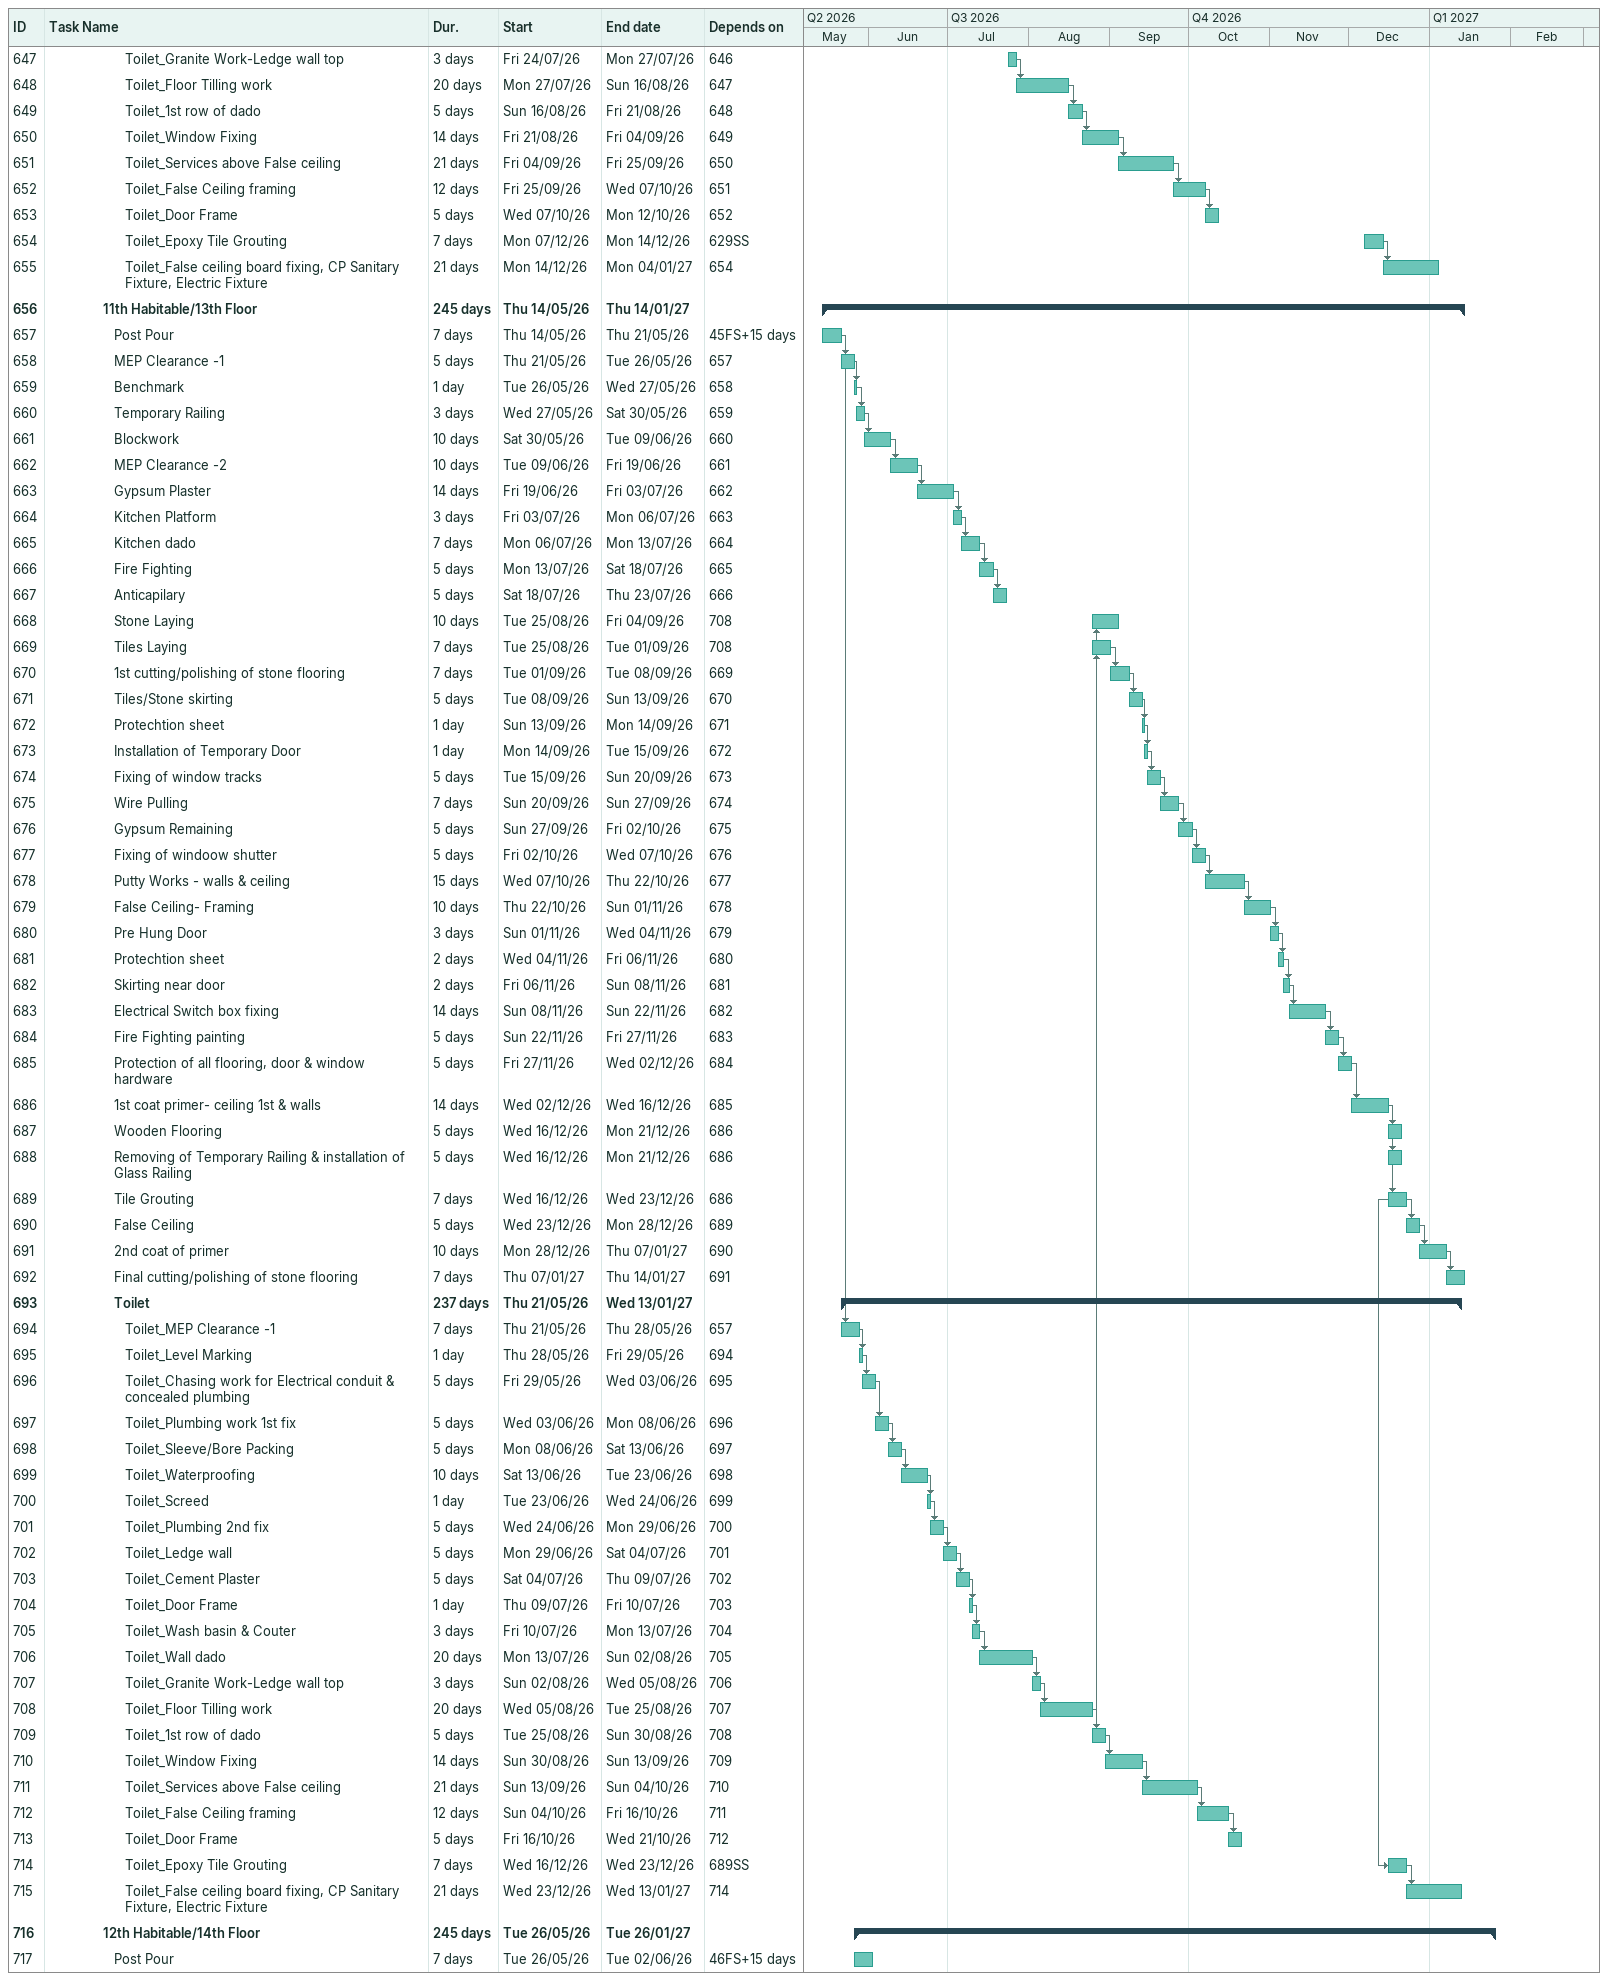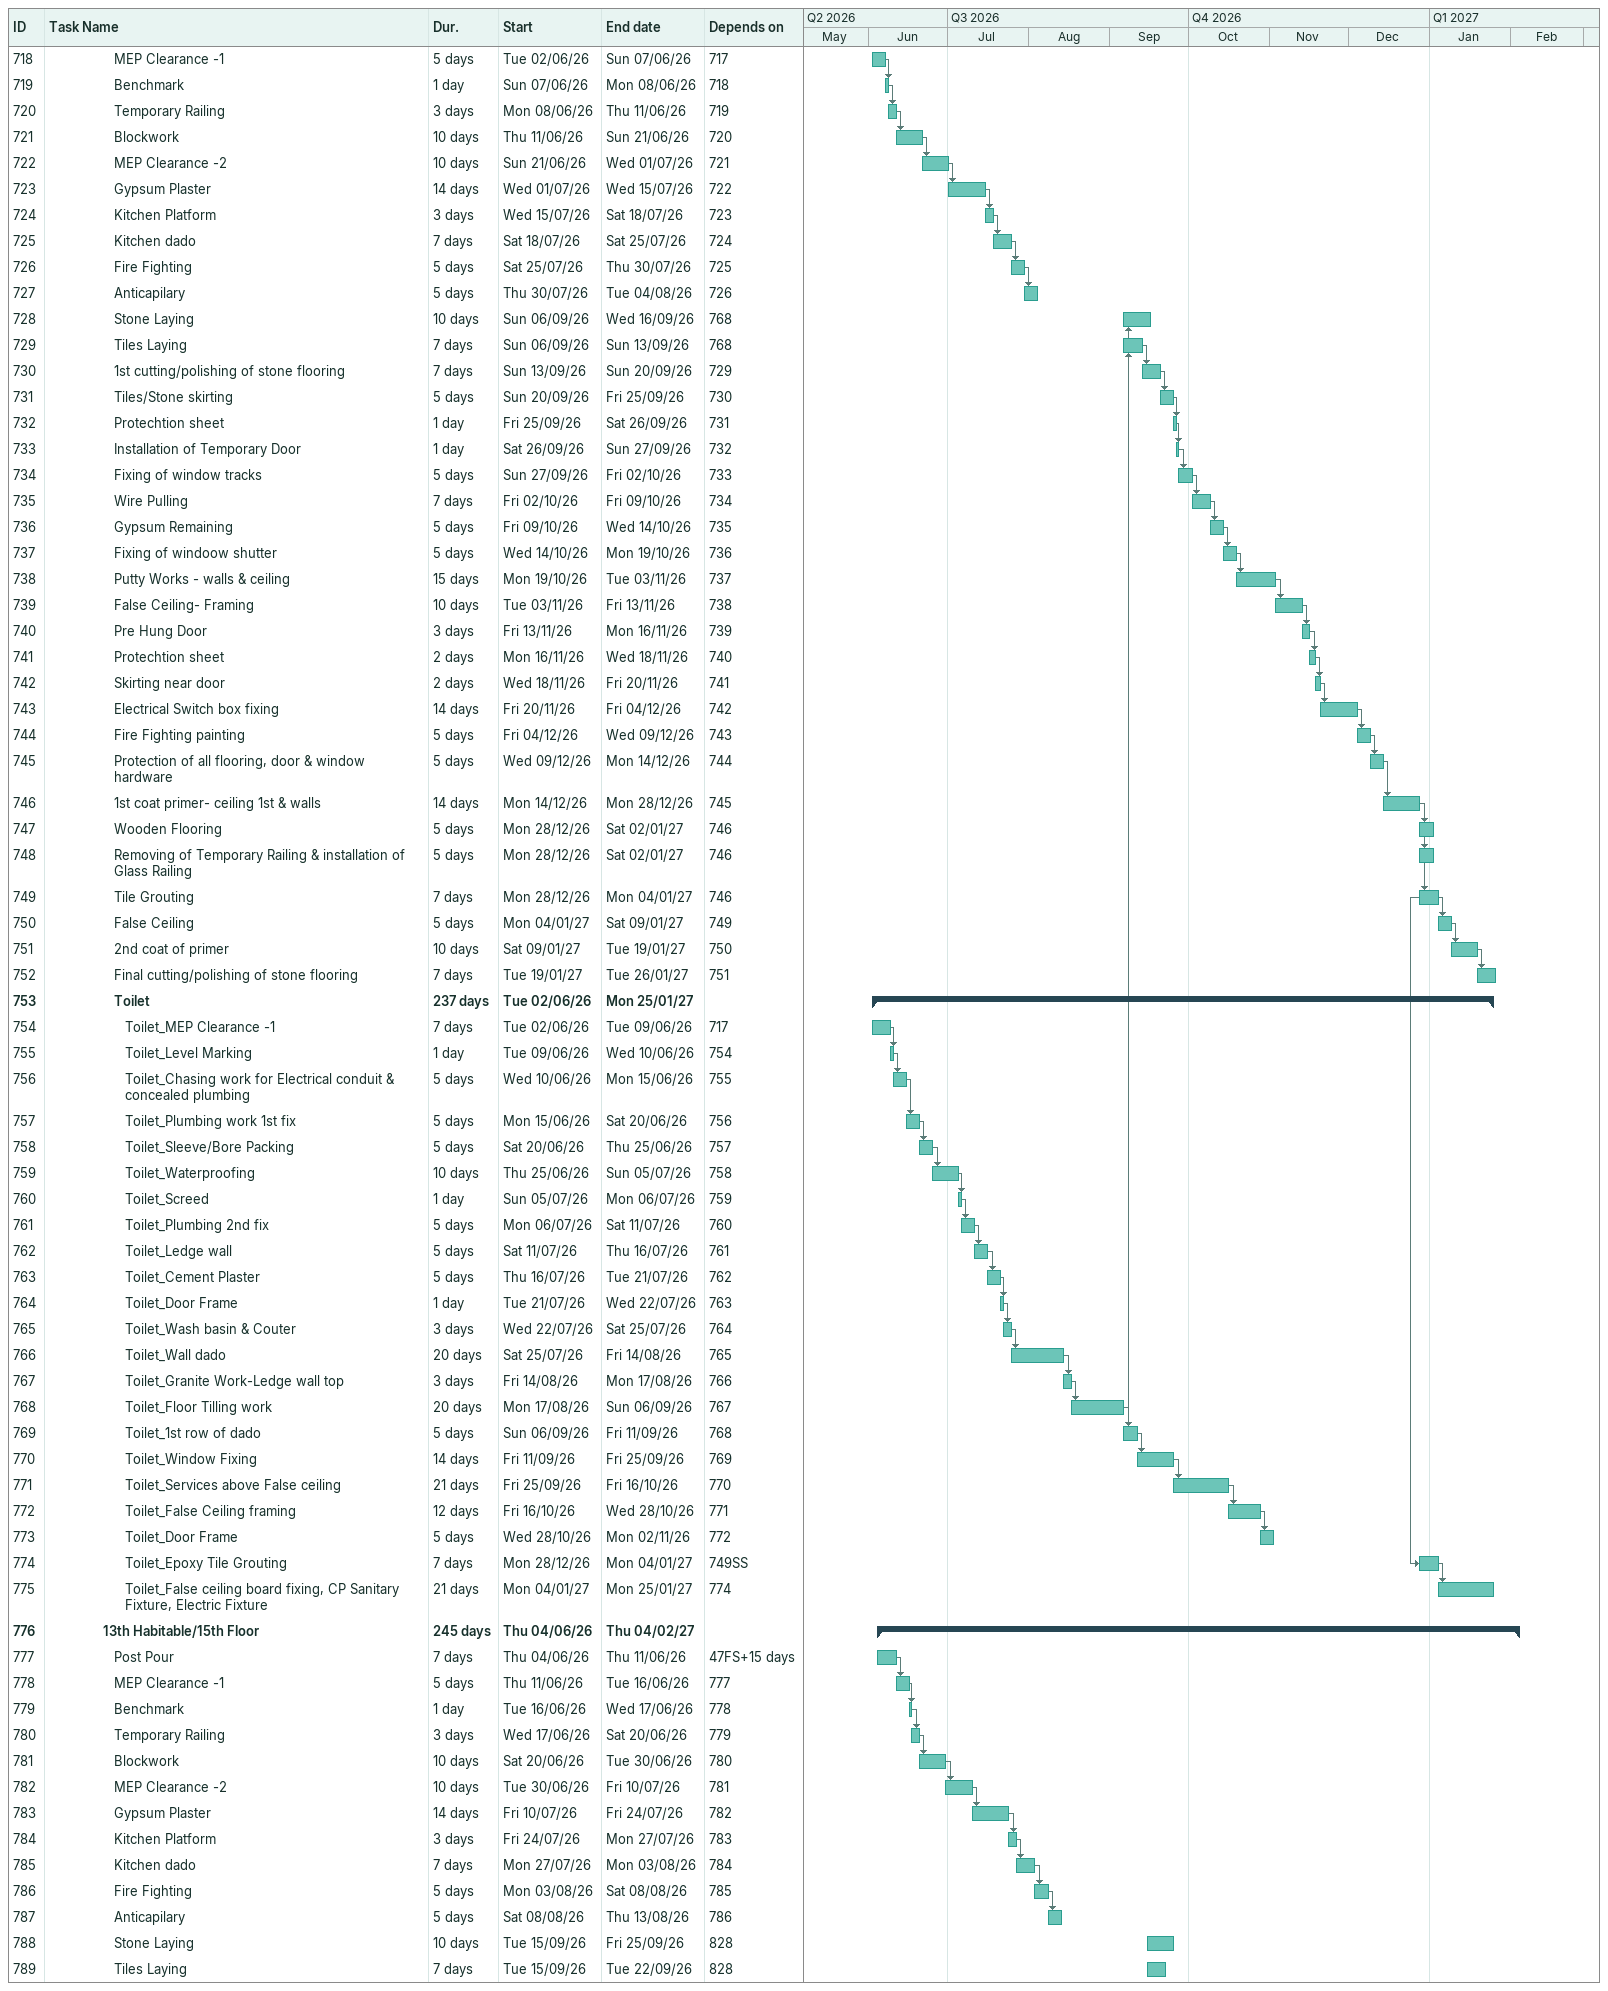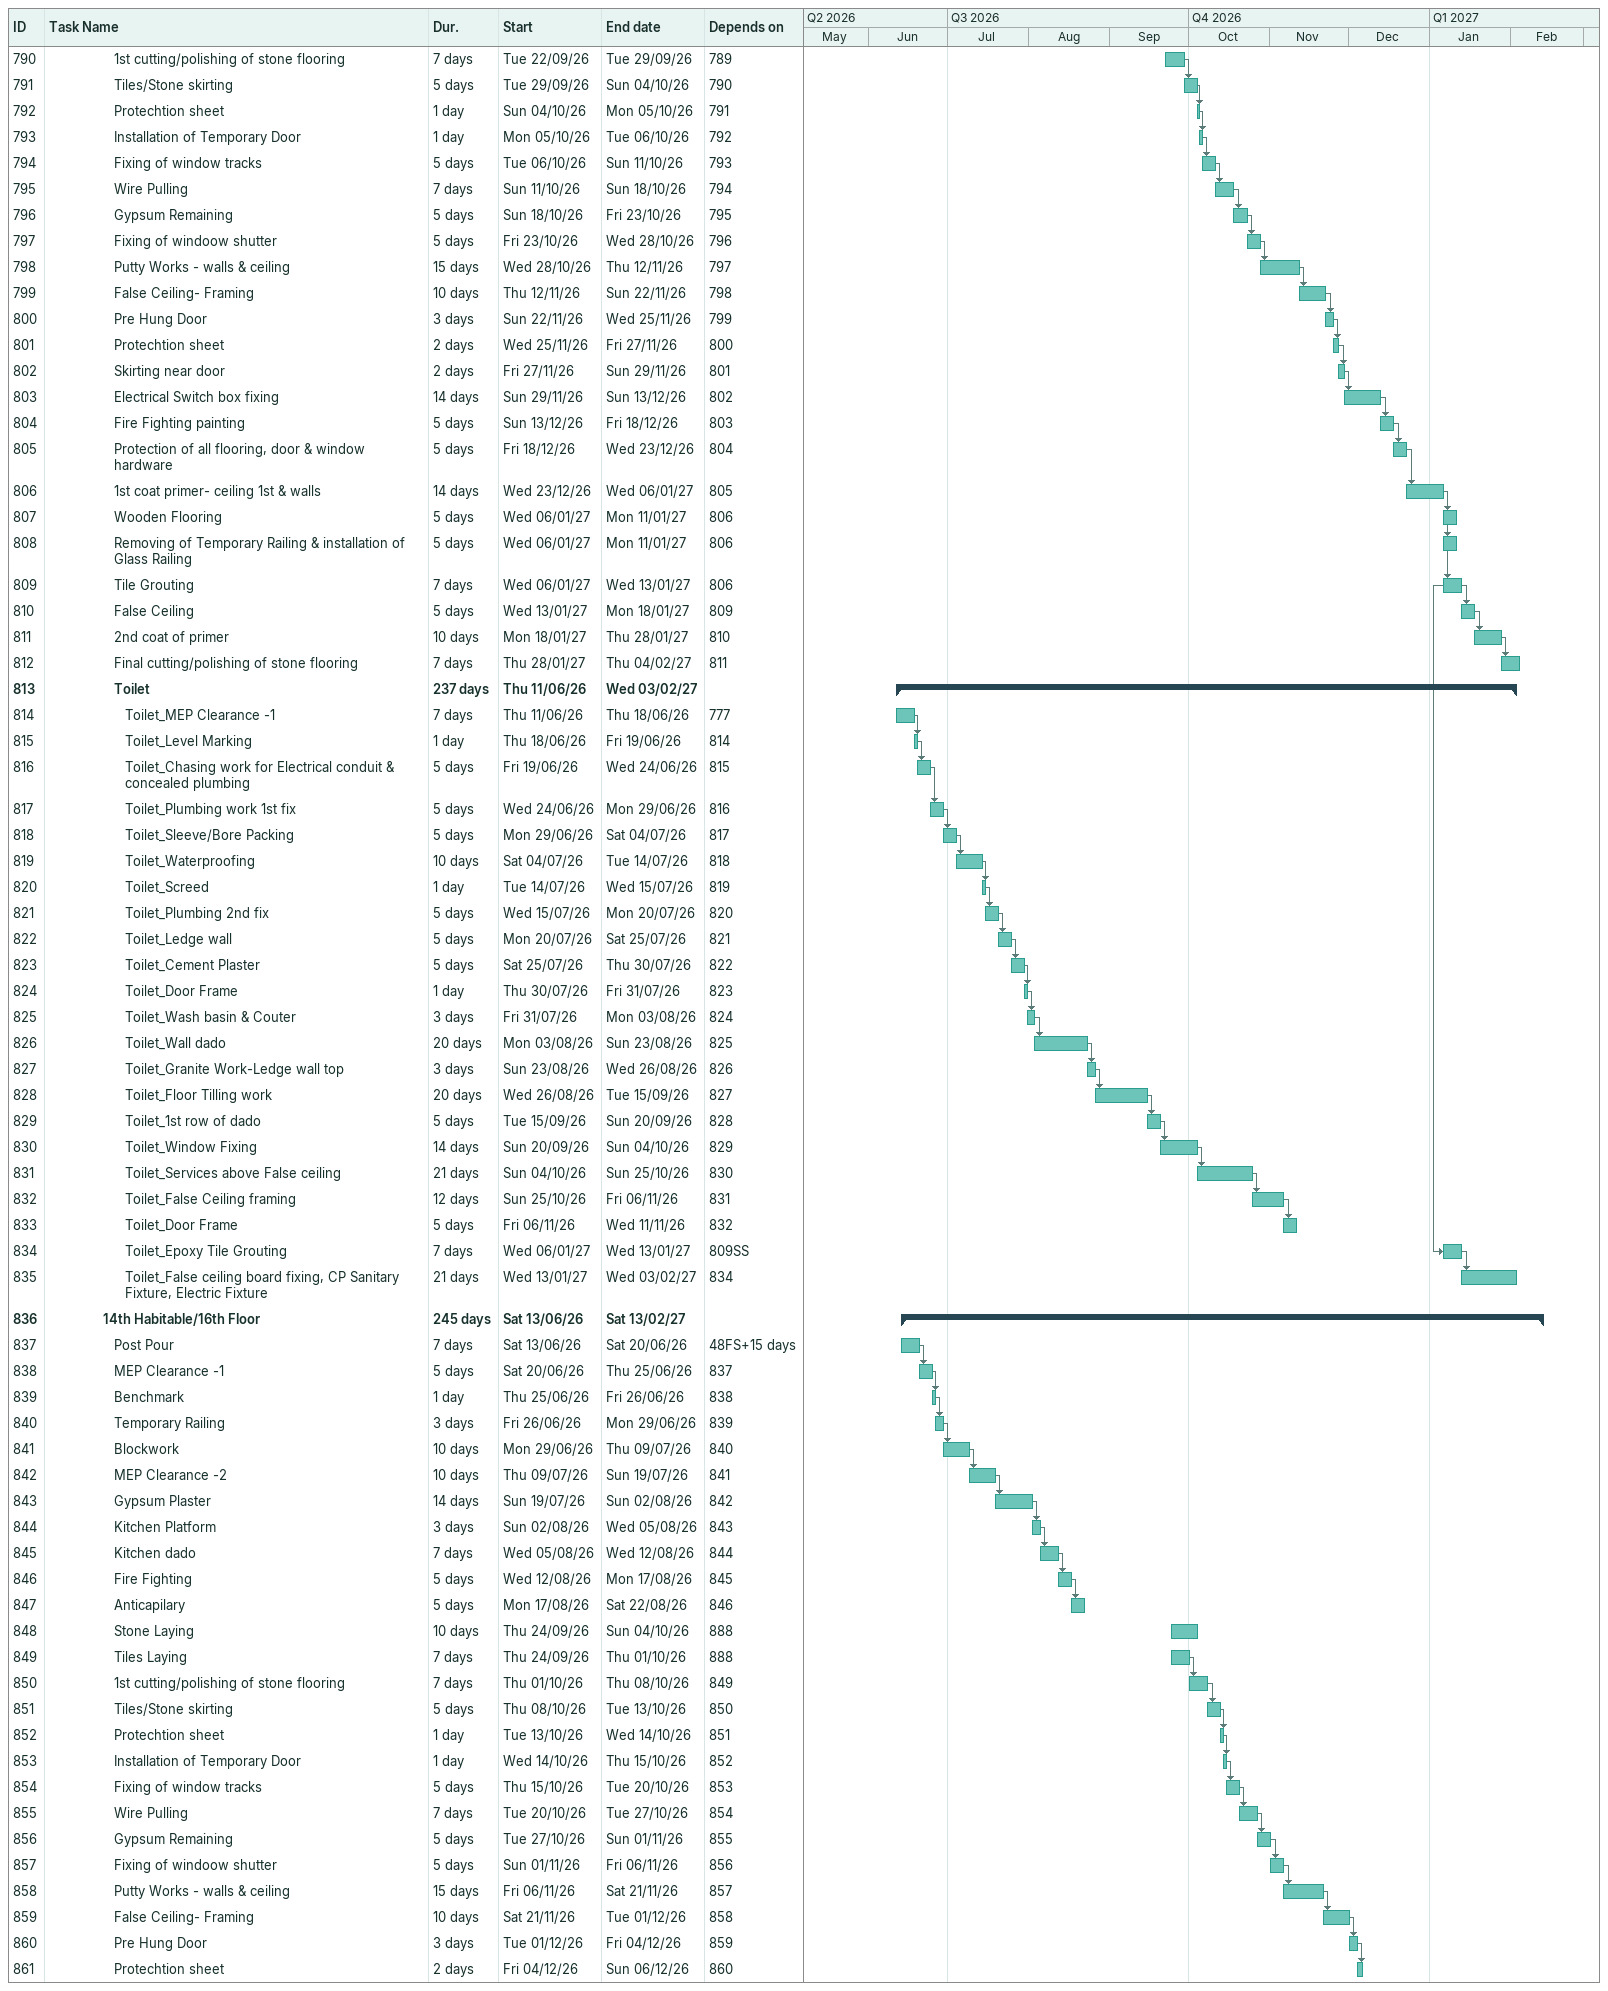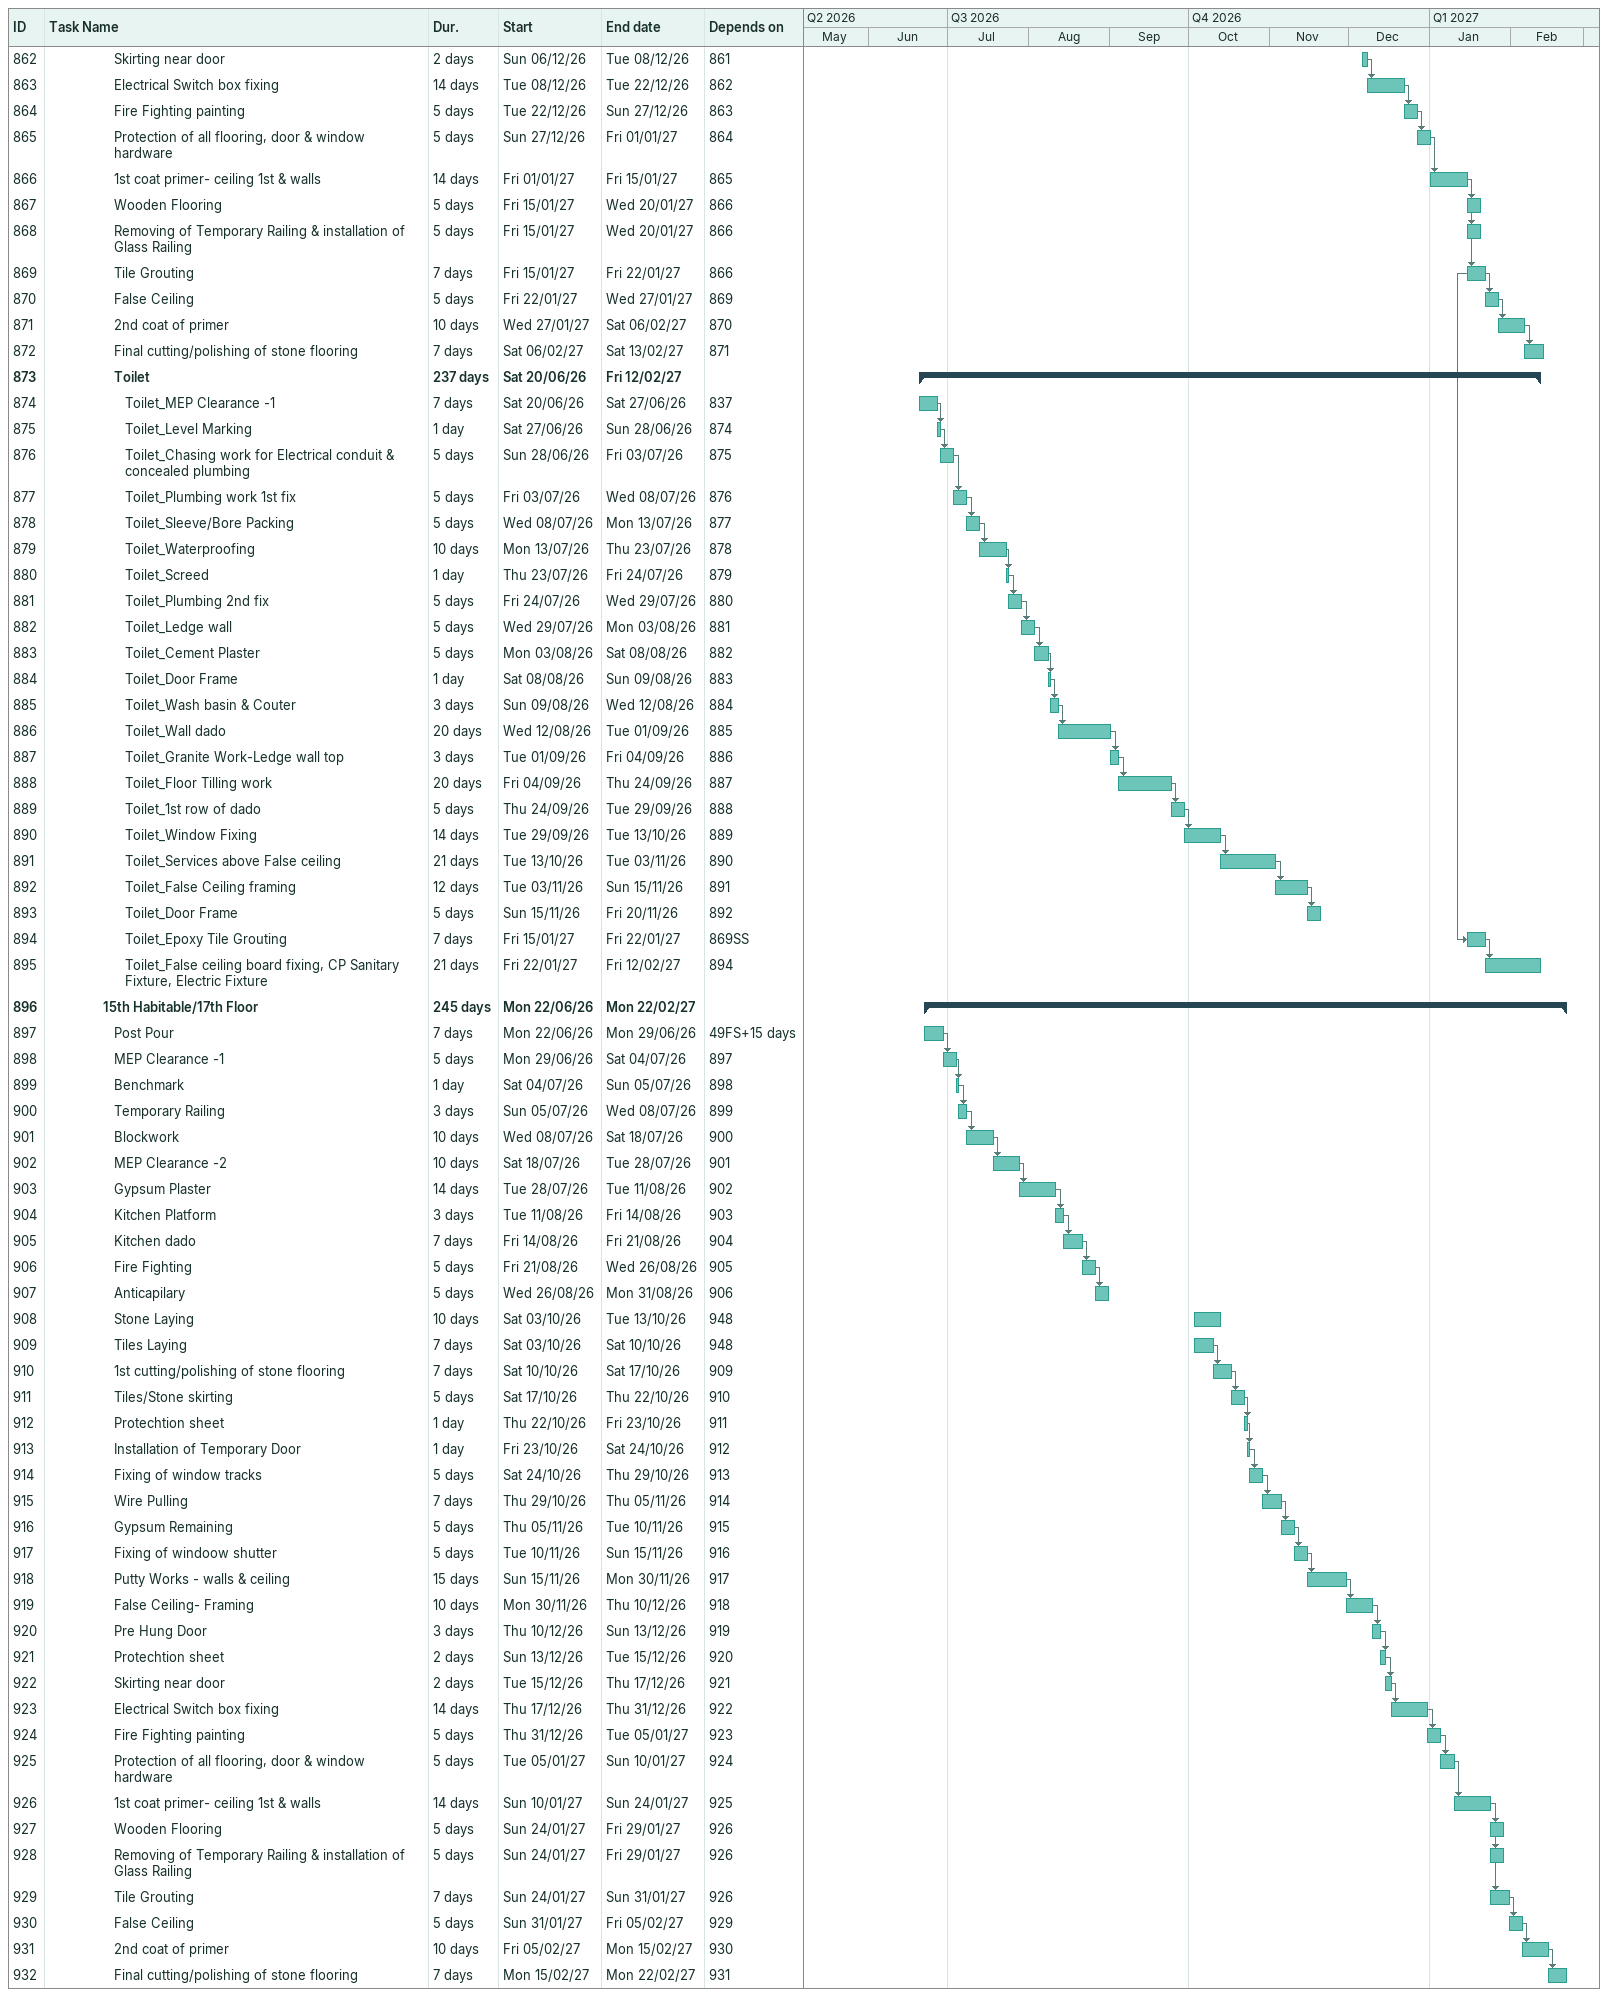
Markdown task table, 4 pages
| ID | Level | Task | Duration | Start | Finish | Predecessors |
|---|---|---|---|---|---|---|
| 647 | 8 | Toilet_Granite Work-Ledge wall top | 3d | 2026-07-24 | 2026-07-27 | 646 |
| 648 | 8 | Toilet_Floor Tilling work | 20d | 2026-07-27 | 2026-08-16 | 647 |
| 649 | 8 | Toilet_1st row of dado | 5d | 2026-08-16 | 2026-08-21 | 648 |
| 650 | 8 | Toilet_Window Fixing | 14d | 2026-08-21 | 2026-09-04 | 649 |
| 651 | 8 | Toilet_Services above False ceiling | 21d | 2026-09-04 | 2026-09-25 | 650 |
| 652 | 8 | Toilet_False Ceiling framing | 12d | 2026-09-25 | 2026-10-07 | 651 |
| 653 | 8 | Toilet_Door Frame | 5d | 2026-10-07 | 2026-10-12 | 652 |
| 654 | 8 | Toilet_Epoxy Tile Grouting | 7d | 2026-12-07 | 2026-12-14 | 629SS |
| 655 | 8 | Toilet_False ceiling board fixing, CP Sanitary Fixture, Electric Fixture | 21d | 2026-12-14 | 2027-01-04 | 654 |
| 656 | 6 | **11th Habitable/13th Floor** | 245d | 2026-05-14 | 2027-01-14 |  |
| 657 | 7 | Post Pour | 7d | 2026-05-14 | 2026-05-21 | 45FS+15d |
| 658 | 7 | MEP Clearance -1 | 5d | 2026-05-21 | 2026-05-26 | 657 |
| 659 | 7 | Benchmark | 1d | 2026-05-26 | 2026-05-27 | 658 |
| 660 | 7 | Temporary Railing | 3d | 2026-05-27 | 2026-05-30 | 659 |
| 661 | 7 | Blockwork | 10d | 2026-05-30 | 2026-06-09 | 660 |
| 662 | 7 | MEP Clearance -2 | 10d | 2026-06-09 | 2026-06-19 | 661 |
| 663 | 7 | Gypsum Plaster | 14d | 2026-06-19 | 2026-07-03 | 662 |
| 664 | 7 | Kitchen Platform | 3d | 2026-07-03 | 2026-07-06 | 663 |
| 665 | 7 | Kitchen dado | 7d | 2026-07-06 | 2026-07-13 | 664 |
| 666 | 7 | Fire Fighting | 5d | 2026-07-13 | 2026-07-18 | 665 |
| 667 | 7 | Anticapilary | 5d | 2026-07-18 | 2026-07-23 | 666 |
| 668 | 7 | Stone Laying | 10d | 2026-08-25 | 2026-09-04 | 708 |
| 669 | 7 | Tiles Laying | 7d | 2026-08-25 | 2026-09-01 | 708 |
| 670 | 7 | 1st cutting/polishing of stone flooring | 7d | 2026-09-01 | 2026-09-08 | 669 |
| 671 | 7 | Tiles/Stone skirting | 5d | 2026-09-08 | 2026-09-13 | 670 |
| 672 | 7 | Protechtion sheet | 1d | 2026-09-13 | 2026-09-14 | 671 |
| 673 | 7 | Installation of Temporary Door | 1d | 2026-09-14 | 2026-09-15 | 672 |
| 674 | 7 | Fixing of window tracks | 5d | 2026-09-15 | 2026-09-20 | 673 |
| 675 | 7 | Wire Pulling | 7d | 2026-09-20 | 2026-09-27 | 674 |
| 676 | 7 | Gypsum Remaining | 5d | 2026-09-27 | 2026-10-02 | 675 |
| 677 | 7 | Fixing of windoow shutter | 5d | 2026-10-02 | 2026-10-07 | 676 |
| 678 | 7 | Putty Works - walls & ceiling | 15d | 2026-10-07 | 2026-10-22 | 677 |
| 679 | 7 | False Ceiling- Framing | 10d | 2026-10-22 | 2026-11-01 | 678 |
| 680 | 7 | Pre Hung Door | 3d | 2026-11-01 | 2026-11-04 | 679 |
| 681 | 7 | Protechtion sheet | 2d | 2026-11-04 | 2026-11-06 | 680 |
| 682 | 7 | Skirting near door | 2d | 2026-11-06 | 2026-11-08 | 681 |
| 683 | 7 | Electrical Switch box fixing | 14d | 2026-11-08 | 2026-11-22 | 682 |
| 684 | 7 | Fire Fighting painting | 5d | 2026-11-22 | 2026-11-27 | 683 |
| 685 | 7 | Protection of all flooring, door & window hardware | 5d | 2026-11-27 | 2026-12-02 | 684 |
| 686 | 7 | 1st coat primer- ceiling 1st & walls | 14d | 2026-12-02 | 2026-12-16 | 685 |
| 687 | 7 | Wooden Flooring | 5d | 2026-12-16 | 2026-12-21 | 686 |
| 688 | 7 | Removing of Temporary Railing & installation of Glass Railing | 5d | 2026-12-16 | 2026-12-21 | 686 |
| 689 | 7 | Tile Grouting | 7d | 2026-12-16 | 2026-12-23 | 686 |
| 690 | 7 | False Ceiling | 5d | 2026-12-23 | 2026-12-28 | 689 |
| 691 | 7 | 2nd coat of primer | 10d | 2026-12-28 | 2027-01-07 | 690 |
| 692 | 7 | Final cutting/polishing of stone flooring | 7d | 2027-01-07 | 2027-01-14 | 691 |
| 693 | 7 | **Toilet** | 237d | 2026-05-21 | 2027-01-13 |  |
| 694 | 8 | Toilet_MEP Clearance -1 | 7d | 2026-05-21 | 2026-05-28 | 657 |
| 695 | 8 | Toilet_Level Marking | 1d | 2026-05-28 | 2026-05-29 | 694 |
| 696 | 8 | Toilet_Chasing work for Electrical conduit & concealed plumbing | 5d | 2026-05-29 | 2026-06-03 | 695 |
| 697 | 8 | Toilet_Plumbing work 1st fix | 5d | 2026-06-03 | 2026-06-08 | 696 |
| 698 | 8 | Toilet_Sleeve/Bore Packing | 5d | 2026-06-08 | 2026-06-13 | 697 |
| 699 | 8 | Toilet_Waterproofing | 10d | 2026-06-13 | 2026-06-23 | 698 |
| 700 | 8 | Toilet_Screed | 1d | 2026-06-23 | 2026-06-24 | 699 |
| 701 | 8 | Toilet_Plumbing 2nd fix | 5d | 2026-06-24 | 2026-06-29 | 700 |
| 702 | 8 | Toilet_Ledge wall | 5d | 2026-06-29 | 2026-07-04 | 701 |
| 703 | 8 | Toilet_Cement Plaster | 5d | 2026-07-04 | 2026-07-09 | 702 |
| 704 | 8 | Toilet_Door Frame | 1d | 2026-07-09 | 2026-07-10 | 703 |
| 705 | 8 | Toilet_Wash basin & Couter | 3d | 2026-07-10 | 2026-07-13 | 704 |
| 706 | 8 | Toilet_Wall dado | 20d | 2026-07-13 | 2026-08-02 | 705 |
| 707 | 8 | Toilet_Granite Work-Ledge wall top | 3d | 2026-08-02 | 2026-08-05 | 706 |
| 708 | 8 | Toilet_Floor Tilling work | 20d | 2026-08-05 | 2026-08-25 | 707 |
| 709 | 8 | Toilet_1st row of dado | 5d | 2026-08-25 | 2026-08-30 | 708 |
| 710 | 8 | Toilet_Window Fixing | 14d | 2026-08-30 | 2026-09-13 | 709 |
| 711 | 8 | Toilet_Services above False ceiling | 21d | 2026-09-13 | 2026-10-04 | 710 |
| 712 | 8 | Toilet_False Ceiling framing | 12d | 2026-10-04 | 2026-10-16 | 711 |
| 713 | 8 | Toilet_Door Frame | 5d | 2026-10-16 | 2026-10-21 | 712 |
| 714 | 8 | Toilet_Epoxy Tile Grouting | 7d | 2026-12-16 | 2026-12-23 | 689SS |
| 715 | 8 | Toilet_False ceiling board fixing, CP Sanitary Fixture, Electric Fixture | 21d | 2026-12-23 | 2027-01-13 | 714 |
| 716 | 6 | **12th Habitable/14th Floor** | 245d | 2026-05-26 | 2027-01-26 |  |
| 717 | 7 | Post Pour | 7d | 2026-05-26 | 2026-06-02 | 46FS+15d |
| 718 | 7 | MEP Clearance -1 | 5d | 2026-06-02 | 2026-06-07 | 717 |
| 719 | 7 | Benchmark | 1d | 2026-06-07 | 2026-06-08 | 718 |
| 720 | 7 | Temporary Railing | 3d | 2026-06-08 | 2026-06-11 | 719 |
| 721 | 7 | Blockwork | 10d | 2026-06-11 | 2026-06-21 | 720 |
| 722 | 7 | MEP Clearance -2 | 10d | 2026-06-21 | 2026-07-01 | 721 |
| 723 | 7 | Gypsum Plaster | 14d | 2026-07-01 | 2026-07-15 | 722 |
| 724 | 7 | Kitchen Platform | 3d | 2026-07-15 | 2026-07-18 | 723 |
| 725 | 7 | Kitchen dado | 7d | 2026-07-18 | 2026-07-25 | 724 |
| 726 | 7 | Fire Fighting | 5d | 2026-07-25 | 2026-07-30 | 725 |
| 727 | 7 | Anticapilary | 5d | 2026-07-30 | 2026-08-04 | 726 |
| 728 | 7 | Stone Laying | 10d | 2026-09-06 | 2026-09-16 | 768 |
| 729 | 7 | Tiles Laying | 7d | 2026-09-06 | 2026-09-13 | 768 |
| 730 | 7 | 1st cutting/polishing of stone flooring | 7d | 2026-09-13 | 2026-09-20 | 729 |
| 731 | 7 | Tiles/Stone skirting | 5d | 2026-09-20 | 2026-09-25 | 730 |
| 732 | 7 | Protechtion sheet | 1d | 2026-09-25 | 2026-09-26 | 731 |
| 733 | 7 | Installation of Temporary Door | 1d | 2026-09-26 | 2026-09-27 | 732 |
| 734 | 7 | Fixing of window tracks | 5d | 2026-09-27 | 2026-10-02 | 733 |
| 735 | 7 | Wire Pulling | 7d | 2026-10-02 | 2026-10-09 | 734 |
| 736 | 7 | Gypsum Remaining | 5d | 2026-10-09 | 2026-10-14 | 735 |
| 737 | 7 | Fixing of windoow shutter | 5d | 2026-10-14 | 2026-10-19 | 736 |
| 738 | 7 | Putty Works - walls & ceiling | 15d | 2026-10-19 | 2026-11-03 | 737 |
| 739 | 7 | False Ceiling- Framing | 10d | 2026-11-03 | 2026-11-13 | 738 |
| 740 | 7 | Pre Hung Door | 3d | 2026-11-13 | 2026-11-16 | 739 |
| 741 | 7 | Protechtion sheet | 2d | 2026-11-16 | 2026-11-18 | 740 |
| 742 | 7 | Skirting near door | 2d | 2026-11-18 | 2026-11-20 | 741 |
| 743 | 7 | Electrical Switch box fixing | 14d | 2026-11-20 | 2026-12-04 | 742 |
| 744 | 7 | Fire Fighting painting | 5d | 2026-12-04 | 2026-12-09 | 743 |
| 745 | 7 | Protection of all flooring, door & window hardware | 5d | 2026-12-09 | 2026-12-14 | 744 |
| 746 | 7 | 1st coat primer- ceiling 1st & walls | 14d | 2026-12-14 | 2026-12-28 | 745 |
| 747 | 7 | Wooden Flooring | 5d | 2026-12-28 | 2027-01-02 | 746 |
| 748 | 7 | Removing of Temporary Railing & installation of Glass Railing | 5d | 2026-12-28 | 2027-01-02 | 746 |
| 749 | 7 | Tile Grouting | 7d | 2026-12-28 | 2027-01-04 | 746 |
| 750 | 7 | False Ceiling | 5d | 2027-01-04 | 2027-01-09 | 749 |
| 751 | 7 | 2nd coat of primer | 10d | 2027-01-09 | 2027-01-19 | 750 |
| 752 | 7 | Final cutting/polishing of stone flooring | 7d | 2027-01-19 | 2027-01-26 | 751 |
| 753 | 7 | **Toilet** | 237d | 2026-06-02 | 2027-01-25 |  |
| 754 | 8 | Toilet_MEP Clearance -1 | 7d | 2026-06-02 | 2026-06-09 | 717 |
| 755 | 8 | Toilet_Level Marking | 1d | 2026-06-09 | 2026-06-10 | 754 |
| 756 | 8 | Toilet_Chasing work for Electrical conduit & concealed plumbing | 5d | 2026-06-10 | 2026-06-15 | 755 |
| 757 | 8 | Toilet_Plumbing work 1st fix | 5d | 2026-06-15 | 2026-06-20 | 756 |
| 758 | 8 | Toilet_Sleeve/Bore Packing | 5d | 2026-06-20 | 2026-06-25 | 757 |
| 759 | 8 | Toilet_Waterproofing | 10d | 2026-06-25 | 2026-07-05 | 758 |
| 760 | 8 | Toilet_Screed | 1d | 2026-07-05 | 2026-07-06 | 759 |
| 761 | 8 | Toilet_Plumbing 2nd fix | 5d | 2026-07-06 | 2026-07-11 | 760 |
| 762 | 8 | Toilet_Ledge wall | 5d | 2026-07-11 | 2026-07-16 | 761 |
| 763 | 8 | Toilet_Cement Plaster | 5d | 2026-07-16 | 2026-07-21 | 762 |
| 764 | 8 | Toilet_Door Frame | 1d | 2026-07-21 | 2026-07-22 | 763 |
| 765 | 8 | Toilet_Wash basin & Couter | 3d | 2026-07-22 | 2026-07-25 | 764 |
| 766 | 8 | Toilet_Wall dado | 20d | 2026-07-25 | 2026-08-14 | 765 |
| 767 | 8 | Toilet_Granite Work-Ledge wall top | 3d | 2026-08-14 | 2026-08-17 | 766 |
| 768 | 8 | Toilet_Floor Tilling work | 20d | 2026-08-17 | 2026-09-06 | 767 |
| 769 | 8 | Toilet_1st row of dado | 5d | 2026-09-06 | 2026-09-11 | 768 |
| 770 | 8 | Toilet_Window Fixing | 14d | 2026-09-11 | 2026-09-25 | 769 |
| 771 | 8 | Toilet_Services above False ceiling | 21d | 2026-09-25 | 2026-10-16 | 770 |
| 772 | 8 | Toilet_False Ceiling framing | 12d | 2026-10-16 | 2026-10-28 | 771 |
| 773 | 8 | Toilet_Door Frame | 5d | 2026-10-28 | 2026-11-02 | 772 |
| 774 | 8 | Toilet_Epoxy Tile Grouting | 7d | 2026-12-28 | 2027-01-04 | 749SS |
| 775 | 8 | Toilet_False ceiling board fixing, CP Sanitary Fixture, Electric Fixture | 21d | 2027-01-04 | 2027-01-25 | 774 |
| 776 | 6 | **13th Habitable/15th Floor** | 245d | 2026-06-04 | 2027-02-04 |  |
| 777 | 7 | Post Pour | 7d | 2026-06-04 | 2026-06-11 | 47FS+15d |
| 778 | 7 | MEP Clearance -1 | 5d | 2026-06-11 | 2026-06-16 | 777 |
| 779 | 7 | Benchmark | 1d | 2026-06-16 | 2026-06-17 | 778 |
| 780 | 7 | Temporary Railing | 3d | 2026-06-17 | 2026-06-20 | 779 |
| 781 | 7 | Blockwork | 10d | 2026-06-20 | 2026-06-30 | 780 |
| 782 | 7 | MEP Clearance -2 | 10d | 2026-06-30 | 2026-07-10 | 781 |
| 783 | 7 | Gypsum Plaster | 14d | 2026-07-10 | 2026-07-24 | 782 |
| 784 | 7 | Kitchen Platform | 3d | 2026-07-24 | 2026-07-27 | 783 |
| 785 | 7 | Kitchen dado | 7d | 2026-07-27 | 2026-08-03 | 784 |
| 786 | 7 | Fire Fighting | 5d | 2026-08-03 | 2026-08-08 | 785 |
| 787 | 7 | Anticapilary | 5d | 2026-08-08 | 2026-08-13 | 786 |
| 788 | 7 | Stone Laying | 10d | 2026-09-15 | 2026-09-25 | 828 |
| 789 | 7 | Tiles Laying | 7d | 2026-09-15 | 2026-09-22 | 828 |
| 790 | 7 | 1st cutting/polishing of stone flooring | 7d | 2026-09-22 | 2026-09-29 | 789 |
| 791 | 7 | Tiles/Stone skirting | 5d | 2026-09-29 | 2026-10-04 | 790 |
| 792 | 7 | Protechtion sheet | 1d | 2026-10-04 | 2026-10-05 | 791 |
| 793 | 7 | Installation of Temporary Door | 1d | 2026-10-05 | 2026-10-06 | 792 |
| 794 | 7 | Fixing of window tracks | 5d | 2026-10-06 | 2026-10-11 | 793 |
| 795 | 7 | Wire Pulling | 7d | 2026-10-11 | 2026-10-18 | 794 |
| 796 | 7 | Gypsum Remaining | 5d | 2026-10-18 | 2026-10-23 | 795 |
| 797 | 7 | Fixing of windoow shutter | 5d | 2026-10-23 | 2026-10-28 | 796 |
| 798 | 7 | Putty Works - walls & ceiling | 15d | 2026-10-28 | 2026-11-12 | 797 |
| 799 | 7 | False Ceiling- Framing | 10d | 2026-11-12 | 2026-11-22 | 798 |
| 800 | 7 | Pre Hung Door | 3d | 2026-11-22 | 2026-11-25 | 799 |
| 801 | 7 | Protechtion sheet | 2d | 2026-11-25 | 2026-11-27 | 800 |
| 802 | 7 | Skirting near door | 2d | 2026-11-27 | 2026-11-29 | 801 |
| 803 | 7 | Electrical Switch box fixing | 14d | 2026-11-29 | 2026-12-13 | 802 |
| 804 | 7 | Fire Fighting painting | 5d | 2026-12-13 | 2026-12-18 | 803 |
| 805 | 7 | Protection of all flooring, door & window hardware | 5d | 2026-12-18 | 2026-12-23 | 804 |
| 806 | 7 | 1st coat primer- ceiling 1st & walls | 14d | 2026-12-23 | 2027-01-06 | 805 |
| 807 | 7 | Wooden Flooring | 5d | 2027-01-06 | 2027-01-11 | 806 |
| 808 | 7 | Removing of Temporary Railing & installation of Glass Railing | 5d | 2027-01-06 | 2027-01-11 | 806 |
| 809 | 7 | Tile Grouting | 7d | 2027-01-06 | 2027-01-13 | 806 |
| 810 | 7 | False Ceiling | 5d | 2027-01-13 | 2027-01-18 | 809 |
| 811 | 7 | 2nd coat of primer | 10d | 2027-01-18 | 2027-01-28 | 810 |
| 812 | 7 | Final cutting/polishing of stone flooring | 7d | 2027-01-28 | 2027-02-04 | 811 |
| 813 | 7 | **Toilet** | 237d | 2026-06-11 | 2027-02-03 |  |
| 814 | 8 | Toilet_MEP Clearance -1 | 7d | 2026-06-11 | 2026-06-18 | 777 |
| 815 | 8 | Toilet_Level Marking | 1d | 2026-06-18 | 2026-06-19 | 814 |
| 816 | 8 | Toilet_Chasing work for Electrical conduit & concealed plumbing | 5d | 2026-06-19 | 2026-06-24 | 815 |
| 817 | 8 | Toilet_Plumbing work 1st fix | 5d | 2026-06-24 | 2026-06-29 | 816 |
| 818 | 8 | Toilet_Sleeve/Bore Packing | 5d | 2026-06-29 | 2026-07-04 | 817 |
| 819 | 8 | Toilet_Waterproofing | 10d | 2026-07-04 | 2026-07-14 | 818 |
| 820 | 8 | Toilet_Screed | 1d | 2026-07-14 | 2026-07-15 | 819 |
| 821 | 8 | Toilet_Plumbing 2nd fix | 5d | 2026-07-15 | 2026-07-20 | 820 |
| 822 | 8 | Toilet_Ledge wall | 5d | 2026-07-20 | 2026-07-25 | 821 |
| 823 | 8 | Toilet_Cement Plaster | 5d | 2026-07-25 | 2026-07-30 | 822 |
| 824 | 8 | Toilet_Door Frame | 1d | 2026-07-30 | 2026-07-31 | 823 |
| 825 | 8 | Toilet_Wash basin & Couter | 3d | 2026-07-31 | 2026-08-03 | 824 |
| 826 | 8 | Toilet_Wall dado | 20d | 2026-08-03 | 2026-08-23 | 825 |
| 827 | 8 | Toilet_Granite Work-Ledge wall top | 3d | 2026-08-23 | 2026-08-26 | 826 |
| 828 | 8 | Toilet_Floor Tilling work | 20d | 2026-08-26 | 2026-09-15 | 827 |
| 829 | 8 | Toilet_1st row of dado | 5d | 2026-09-15 | 2026-09-20 | 828 |
| 830 | 8 | Toilet_Window Fixing | 14d | 2026-09-20 | 2026-10-04 | 829 |
| 831 | 8 | Toilet_Services above False ceiling | 21d | 2026-10-04 | 2026-10-25 | 830 |
| 832 | 8 | Toilet_False Ceiling framing | 12d | 2026-10-25 | 2026-11-06 | 831 |
| 833 | 8 | Toilet_Door Frame | 5d | 2026-11-06 | 2026-11-11 | 832 |
| 834 | 8 | Toilet_Epoxy Tile Grouting | 7d | 2027-01-06 | 2027-01-13 | 809SS |
| 835 | 8 | Toilet_False ceiling board fixing, CP Sanitary Fixture, Electric Fixture | 21d | 2027-01-13 | 2027-02-03 | 834 |
| 836 | 6 | **14th Habitable/16th Floor** | 245d | 2026-06-13 | 2027-02-13 |  |
| 837 | 7 | Post Pour | 7d | 2026-06-13 | 2026-06-20 | 48FS+15d |
| 838 | 7 | MEP Clearance -1 | 5d | 2026-06-20 | 2026-06-25 | 837 |
| 839 | 7 | Benchmark | 1d | 2026-06-25 | 2026-06-26 | 838 |
| 840 | 7 | Temporary Railing | 3d | 2026-06-26 | 2026-06-29 | 839 |
| 841 | 7 | Blockwork | 10d | 2026-06-29 | 2026-07-09 | 840 |
| 842 | 7 | MEP Clearance -2 | 10d | 2026-07-09 | 2026-07-19 | 841 |
| 843 | 7 | Gypsum Plaster | 14d | 2026-07-19 | 2026-08-02 | 842 |
| 844 | 7 | Kitchen Platform | 3d | 2026-08-02 | 2026-08-05 | 843 |
| 845 | 7 | Kitchen dado | 7d | 2026-08-05 | 2026-08-12 | 844 |
| 846 | 7 | Fire Fighting | 5d | 2026-08-12 | 2026-08-17 | 845 |
| 847 | 7 | Anticapilary | 5d | 2026-08-17 | 2026-08-22 | 846 |
| 848 | 7 | Stone Laying | 10d | 2026-09-24 | 2026-10-04 | 888 |
| 849 | 7 | Tiles Laying | 7d | 2026-09-24 | 2026-10-01 | 888 |
| 850 | 7 | 1st cutting/polishing of stone flooring | 7d | 2026-10-01 | 2026-10-08 | 849 |
| 851 | 7 | Tiles/Stone skirting | 5d | 2026-10-08 | 2026-10-13 | 850 |
| 852 | 7 | Protechtion sheet | 1d | 2026-10-13 | 2026-10-14 | 851 |
| 853 | 7 | Installation of Temporary Door | 1d | 2026-10-14 | 2026-10-15 | 852 |
| 854 | 7 | Fixing of window tracks | 5d | 2026-10-15 | 2026-10-20 | 853 |
| 855 | 7 | Wire Pulling | 7d | 2026-10-20 | 2026-10-27 | 854 |
| 856 | 7 | Gypsum Remaining | 5d | 2026-10-27 | 2026-11-01 | 855 |
| 857 | 7 | Fixing of windoow shutter | 5d | 2026-11-01 | 2026-11-06 | 856 |
| 858 | 7 | Putty Works - walls & ceiling | 15d | 2026-11-06 | 2026-11-21 | 857 |
| 859 | 7 | False Ceiling- Framing | 10d | 2026-11-21 | 2026-12-01 | 858 |
| 860 | 7 | Pre Hung Door | 3d | 2026-12-01 | 2026-12-04 | 859 |
| 861 | 7 | Protechtion sheet | 2d | 2026-12-04 | 2026-12-06 | 860 |
| 862 | 7 | Skirting near door | 2d | 2026-12-06 | 2026-12-08 | 861 |
| 863 | 7 | Electrical Switch box fixing | 14d | 2026-12-08 | 2026-12-22 | 862 |
| 864 | 7 | Fire Fighting painting | 5d | 2026-12-22 | 2026-12-27 | 863 |
| 865 | 7 | Protection of all flooring, door & window hardware | 5d | 2026-12-27 | 2027-01-01 | 864 |
| 866 | 7 | 1st coat primer- ceiling 1st & walls | 14d | 2027-01-01 | 2027-01-15 | 865 |
| 867 | 7 | Wooden Flooring | 5d | 2027-01-15 | 2027-01-20 | 866 |
| 868 | 7 | Removing of Temporary Railing & installation of Glass Railing | 5d | 2027-01-15 | 2027-01-20 | 866 |
| 869 | 7 | Tile Grouting | 7d | 2027-01-15 | 2027-01-22 | 866 |
| 870 | 7 | False Ceiling | 5d | 2027-01-22 | 2027-01-27 | 869 |
| 871 | 7 | 2nd coat of primer | 10d | 2027-01-27 | 2027-02-06 | 870 |
| 872 | 7 | Final cutting/polishing of stone flooring | 7d | 2027-02-06 | 2027-02-13 | 871 |
| 873 | 7 | **Toilet** | 237d | 2026-06-20 | 2027-02-12 |  |
| 874 | 8 | Toilet_MEP Clearance -1 | 7d | 2026-06-20 | 2026-06-27 | 837 |
| 875 | 8 | Toilet_Level Marking | 1d | 2026-06-27 | 2026-06-28 | 874 |
| 876 | 8 | Toilet_Chasing work for Electrical conduit & concealed plumbing | 5d | 2026-06-28 | 2026-07-03 | 875 |
| 877 | 8 | Toilet_Plumbing work 1st fix | 5d | 2026-07-03 | 2026-07-08 | 876 |
| 878 | 8 | Toilet_Sleeve/Bore Packing | 5d | 2026-07-08 | 2026-07-13 | 877 |
| 879 | 8 | Toilet_Waterproofing | 10d | 2026-07-13 | 2026-07-23 | 878 |
| 880 | 8 | Toilet_Screed | 1d | 2026-07-23 | 2026-07-24 | 879 |
| 881 | 8 | Toilet_Plumbing 2nd fix | 5d | 2026-07-24 | 2026-07-29 | 880 |
| 882 | 8 | Toilet_Ledge wall | 5d | 2026-07-29 | 2026-08-03 | 881 |
| 883 | 8 | Toilet_Cement Plaster | 5d | 2026-08-03 | 2026-08-08 | 882 |
| 884 | 8 | Toilet_Door Frame | 1d | 2026-08-08 | 2026-08-09 | 883 |
| 885 | 8 | Toilet_Wash basin & Couter | 3d | 2026-08-09 | 2026-08-12 | 884 |
| 886 | 8 | Toilet_Wall dado | 20d | 2026-08-12 | 2026-09-01 | 885 |
| 887 | 8 | Toilet_Granite Work-Ledge wall top | 3d | 2026-09-01 | 2026-09-04 | 886 |
| 888 | 8 | Toilet_Floor Tilling work | 20d | 2026-09-04 | 2026-09-24 | 887 |
| 889 | 8 | Toilet_1st row of dado | 5d | 2026-09-24 | 2026-09-29 | 888 |
| 890 | 8 | Toilet_Window Fixing | 14d | 2026-09-29 | 2026-10-13 | 889 |
| 891 | 8 | Toilet_Services above False ceiling | 21d | 2026-10-13 | 2026-11-03 | 890 |
| 892 | 8 | Toilet_False Ceiling framing | 12d | 2026-11-03 | 2026-11-15 | 891 |
| 893 | 8 | Toilet_Door Frame | 5d | 2026-11-15 | 2026-11-20 | 892 |
| 894 | 8 | Toilet_Epoxy Tile Grouting | 7d | 2027-01-15 | 2027-01-22 | 869SS |
| 895 | 8 | Toilet_False ceiling board fixing, CP Sanitary Fixture, Electric Fixture | 21d | 2027-01-22 | 2027-02-12 | 894 |
| 896 | 6 | **15th Habitable/17th Floor** | 245d | 2026-06-22 | 2027-02-22 |  |
| 897 | 7 | Post Pour | 7d | 2026-06-22 | 2026-06-29 | 49FS+15d |
| 898 | 7 | MEP Clearance -1 | 5d | 2026-06-29 | 2026-07-04 | 897 |
| 899 | 7 | Benchmark | 1d | 2026-07-04 | 2026-07-05 | 898 |
| 900 | 7 | Temporary Railing | 3d | 2026-07-05 | 2026-07-08 | 899 |
| 901 | 7 | Blockwork | 10d | 2026-07-08 | 2026-07-18 | 900 |
| 902 | 7 | MEP Clearance -2 | 10d | 2026-07-18 | 2026-07-28 | 901 |
| 903 | 7 | Gypsum Plaster | 14d | 2026-07-28 | 2026-08-11 | 902 |
| 904 | 7 | Kitchen Platform | 3d | 2026-08-11 | 2026-08-14 | 903 |
| 905 | 7 | Kitchen dado | 7d | 2026-08-14 | 2026-08-21 | 904 |
| 906 | 7 | Fire Fighting | 5d | 2026-08-21 | 2026-08-26 | 905 |
| 907 | 7 | Anticapilary | 5d | 2026-08-26 | 2026-08-31 | 906 |
| 908 | 7 | Stone Laying | 10d | 2026-10-03 | 2026-10-13 | 948 |
| 909 | 7 | Tiles Laying | 7d | 2026-10-03 | 2026-10-10 | 948 |
| 910 | 7 | 1st cutting/polishing of stone flooring | 7d | 2026-10-10 | 2026-10-17 | 909 |
| 911 | 7 | Tiles/Stone skirting | 5d | 2026-10-17 | 2026-10-22 | 910 |
| 912 | 7 | Protechtion sheet | 1d | 2026-10-22 | 2026-10-23 | 911 |
| 913 | 7 | Installation of Temporary Door | 1d | 2026-10-23 | 2026-10-24 | 912 |
| 914 | 7 | Fixing of window tracks | 5d | 2026-10-24 | 2026-10-29 | 913 |
| 915 | 7 | Wire Pulling | 7d | 2026-10-29 | 2026-11-05 | 914 |
| 916 | 7 | Gypsum Remaining | 5d | 2026-11-05 | 2026-11-10 | 915 |
| 917 | 7 | Fixing of windoow shutter | 5d | 2026-11-10 | 2026-11-15 | 916 |
| 918 | 7 | Putty Works - walls & ceiling | 15d | 2026-11-15 | 2026-11-30 | 917 |
| 919 | 7 | False Ceiling- Framing | 10d | 2026-11-30 | 2026-12-10 | 918 |
| 920 | 7 | Pre Hung Door | 3d | 2026-12-10 | 2026-12-13 | 919 |
| 921 | 7 | Protechtion sheet | 2d | 2026-12-13 | 2026-12-15 | 920 |
| 922 | 7 | Skirting near door | 2d | 2026-12-15 | 2026-12-17 | 921 |
| 923 | 7 | Electrical Switch box fixing | 14d | 2026-12-17 | 2026-12-31 | 922 |
| 924 | 7 | Fire Fighting painting | 5d | 2026-12-31 | 2027-01-05 | 923 |
| 925 | 7 | Protection of all flooring, door & window hardware | 5d | 2027-01-05 | 2027-01-10 | 924 |
| 926 | 7 | 1st coat primer- ceiling 1st & walls | 14d | 2027-01-10 | 2027-01-24 | 925 |
| 927 | 7 | Wooden Flooring | 5d | 2027-01-24 | 2027-01-29 | 926 |
| 928 | 7 | Removing of Temporary Railing & installation of Glass Railing | 5d | 2027-01-24 | 2027-01-29 | 926 |
| 929 | 7 | Tile Grouting | 7d | 2027-01-24 | 2027-01-31 | 926 |
| 930 | 7 | False Ceiling | 5d | 2027-01-31 | 2027-02-05 | 929 |
| 931 | 7 | 2nd coat of primer | 10d | 2027-02-05 | 2027-02-15 | 930 |
| 932 | 7 | Final cutting/polishing of stone flooring | 7d | 2027-02-15 | 2027-02-22 | 931 |
